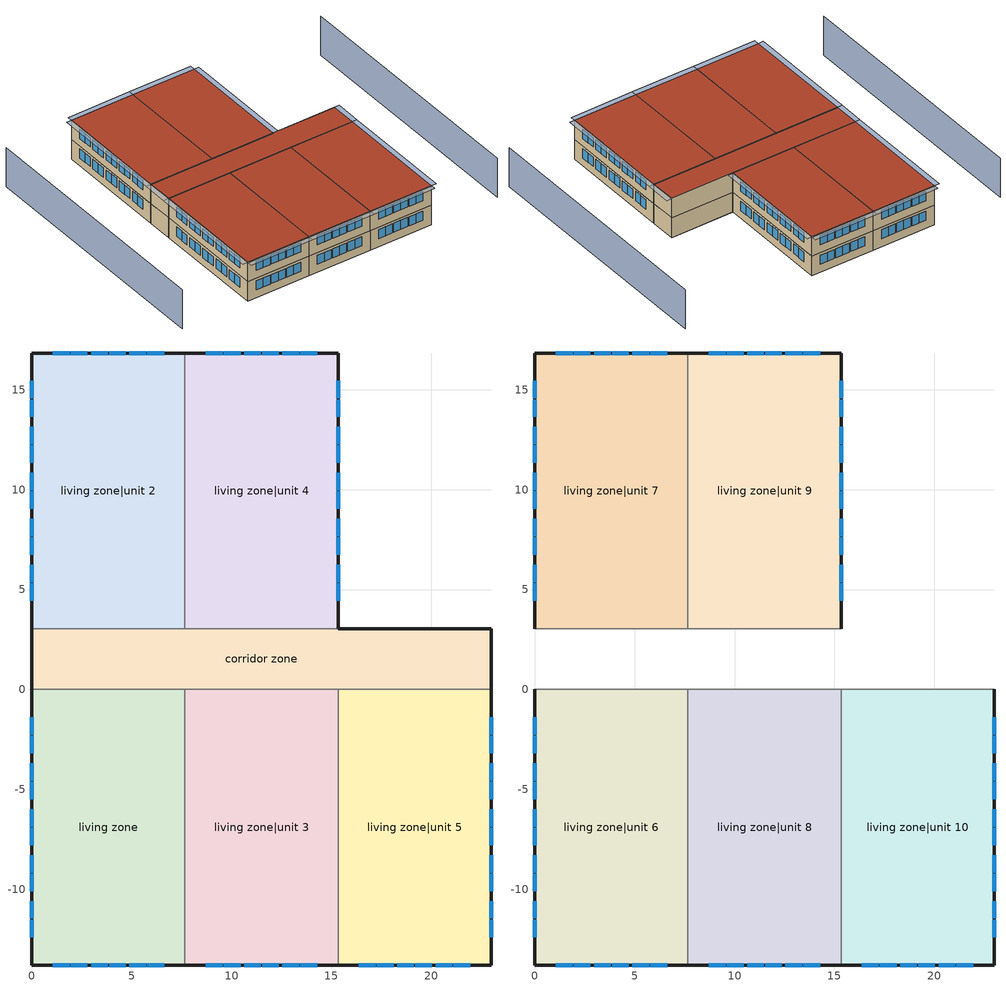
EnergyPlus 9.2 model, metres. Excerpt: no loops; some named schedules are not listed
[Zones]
corridor zone
 floor foundation (FloorFndGrndUnfinSlab): 0,0 0,3.05 22.99,3.05 22.99,0 z0
 floor adiabatic (FloorUnfinUninsUnfin): 0,0 0,3.05 22.99,3.05 22.99,0 z2.44
 wall outside (WallExtUninsUnfin): 0,3.05 0,0 / 22.99,0 22.99,3.05 15.33,3.05 z0:2.44; 0,3.05 0,0 / 22.99,0 22.99,3.05 15.33,3.05 z2.44:4.88
 wall adiabatic (WallIntUnfinUninsUnfin): 0,0 7.66,0 15.33,0 22.99,0 / 15.33,3.05 7.66,3.05 0,3.05 z0:2.44; 0,0 7.66,0 15.33,0 22.99,0 / 15.33,3.05 7.66,3.05 0,3.05 z2.44:4.88
 ceiling adiabatic (RoofUnfinUninsExt): 22.99,0 22.99,3.05 0,3.05 0,0 z2.44
 roof outside (RoofUnfinUninsExt): 22.99,0 22.99,3.05 0,3.05 0,0 z4.88
living zone
 floor foundation (FloorFndGrndFinSlab 2): 0,-13.8 0,0 7.66,0 7.66,-13.8 z0
 wall outside (WallExtInsFin): 0,0 0,-13.8 7.66,-13.8 z0:2.44
 wall adiabatic (WallIntFinUninsFin): 7.66,0 0,0 z0:2.44
 wall to living zone|unit 3 (WallIntFinUninsFin): 7.66,-13.8 7.66,0 z0:2.44
 window (WindowConstruction): 0,-1.4 0,-2.27 / 0,-11.53 0,-12.4 / 0,-2.33 0,-3.2 / 0,-3.7 0,-4.57 / 0,-4.63 0,-5.5 / 0,-6 0,-6.87 / 0,-6.93 0,-7.8 / 0,-8.3 0,-9.17 / 0,-9.23 0,-10.1 / 0,-10.6 0,-11.47 z0.97:2.13; 1.05,-13.8 1.89,-13.8 / 1.95,-13.8 2.78,-13.8 / 2.96,-13.8 3.8,-13.8 / 3.86,-13.8 4.7,-13.8 / 4.88,-13.8 5.72,-13.8 / 5.78,-13.8 6.62,-13.8 z1.02:2.13
living zone|unit 2
 floor foundation (FloorFndGrndFinSlab 4): 0,3.05 0,16.84 7.66,16.84 7.66,3.05 z0
 wall outside (WallExtInsFin): 7.66,16.84 0,16.84 0,3.05 z0:2.44
 wall to living zone|unit 4 (WallIntFinUninsFin): 7.66,3.05 7.66,16.84 z0:2.44
 wall adiabatic (WallIntFinUninsFin): 0,3.05 7.66,3.05 z0:2.44
 window (WindowConstruction): 0,15.44 0,14.57 / 0,5.32 0,4.45 / 0,14.51 0,13.64 / 0,13.15 0,12.28 / 0,12.21 0,11.34 / 0,10.85 0,9.98 / 0,9.92 0,9.04 / 0,8.55 0,7.68 / 0,7.62 0,6.75 / 0,6.25 0,5.38 z0.97:2.13; 6.62,16.84 5.78,16.84 / 5.72,16.84 4.88,16.84 / 4.7,16.84 3.86,16.84 / 3.8,16.84 2.96,16.84 / 2.78,16.84 1.95,16.84 / 1.89,16.84 1.05,16.84 z1.02:2.13
living zone|unit 3
 floor foundation (FloorFndGrndFinSlab 1): 7.66,-13.8 7.66,0 15.33,0 15.33,-13.8 z0
 wall outside (WallExtInsFin): 7.66,-13.8 15.33,-13.8 z0:2.44
 wall adiabatic (WallIntFinUninsFin): 15.33,0 7.66,0 z0:2.44
 wall to living zone|unit 5 (WallIntFinUninsFin Reversed): 15.33,-13.8 15.33,0 z0:2.44
 window (WindowConstruction): 8.71,-13.8 9.55,-13.8 / 9.61,-13.8 10.45,-13.8 / 10.63,-13.8 11.47,-13.8 / 11.53,-13.8 12.36,-13.8 / 12.54,-13.8 13.38,-13.8 / 13.44,-13.8 14.28,-13.8 z1.02:2.13
living zone|unit 4
 floor foundation (FloorFndGrndFinSlab): 7.66,3.05 7.66,16.84 15.33,16.84 15.33,3.05 z0
 wall outside (WallExtInsFin): 15.33,3.05 15.33,16.84 7.66,16.84 z0:2.44
 wall adiabatic (WallIntFinUninsFin): 7.66,3.05 15.33,3.05 z0:2.44
 window (WindowConstruction): 14.28,16.84 13.44,16.84 / 13.38,16.84 12.54,16.84 / 12.36,16.84 11.53,16.84 / 11.47,16.84 10.63,16.84 / 10.45,16.84 9.61,16.84 / 9.55,16.84 8.71,16.84 z1.02:2.13; 15.33,4.45 15.33,5.32 / 15.33,14.57 15.33,15.44 / 15.33,5.38 15.33,6.25 / 15.33,6.75 15.33,7.62 / 15.33,7.68 15.33,8.55 / 15.33,9.04 15.33,9.92 / 15.33,9.98 15.33,10.85 / 15.33,11.34 15.33,12.21 / 15.33,12.28 15.33,13.15 / 15.33,13.64 15.33,14.51 z0.97:2.13
living zone|unit 5
 floor foundation (FloorFndGrndFinSlab 3): 15.33,-13.8 15.33,0 22.99,0 22.99,-13.8 z0
 wall outside (WallExtInsFin): 15.33,-13.8 22.99,-13.8 22.99,0 z0:2.44
 wall adiabatic (WallIntFinUninsFin): 22.99,0 15.33,0 z0:2.44
 window (WindowConstruction): 22.99,-12.4 22.99,-11.53 / 22.99,-2.27 22.99,-1.4 / 22.99,-11.47 22.99,-10.6 / 22.99,-10.1 22.99,-9.23 / 22.99,-9.17 22.99,-8.3 / 22.99,-7.8 22.99,-6.93 / 22.99,-6.87 22.99,-6 / 22.99,-5.5 22.99,-4.63 / 22.99,-4.57 22.99,-3.7 / 22.99,-3.2 22.99,-2.33 z0.97:2.13; 16.38,-13.8 17.21,-13.8 / 17.27,-13.8 18.11,-13.8 / 18.29,-13.8 19.13,-13.8 / 19.19,-13.8 20.03,-13.8 / 20.21,-13.8 21.05,-13.8 / 21.11,-13.8 21.94,-13.8 z1.02:2.13
living zone|unit 10
 floor to living zone|unit 5 (FloorFinUninsFin): 15.33,-13.8 15.33,0 22.99,0 22.99,-13.8 z2.44
 wall outside (WallExtInsFin): 15.33,-13.8 22.99,-13.8 22.99,0 z2.44:4.88
 wall adiabatic (WallIntFinUninsFin): 22.99,0 15.33,0 z2.44:4.88
 wall to living zone|unit 8 (WallIntFinUninsFin): 15.33,0 15.33,-13.8 z2.44:4.88
 window (WindowConstruction): 22.99,-12.4 22.99,-11.53 / 22.99,-2.27 22.99,-1.4 / 22.99,-11.47 22.99,-10.6 / 22.99,-10.1 22.99,-9.23 / 22.99,-9.17 22.99,-8.3 / 22.99,-7.8 22.99,-6.93 / 22.99,-6.87 22.99,-6 / 22.99,-5.5 22.99,-4.63 / 22.99,-4.57 22.99,-3.7 / 22.99,-3.2 22.99,-2.33 z3.41:4.57; 16.38,-13.8 17.21,-13.8 / 17.27,-13.8 18.11,-13.8 / 18.29,-13.8 19.13,-13.8 / 19.19,-13.8 20.03,-13.8 / 20.21,-13.8 21.05,-13.8 / 21.11,-13.8 21.94,-13.8 z3.46:4.57
 roof outside (RoofFinInsExt): 22.99,-13.8 22.99,0 15.33,0 15.33,-13.8 z4.88
living zone|unit 6
 floor to living zone (FloorFinUninsFin): 0,-13.8 0,0 7.66,0 7.66,-13.8 z2.44
 wall outside (WallExtInsFin): 0,0 0,-13.8 7.66,-13.8 z2.44:4.88
 wall adiabatic (WallIntFinUninsFin): 7.66,0 0,0 z2.44:4.88
 wall to living zone|unit 8 (WallIntFinUninsFin Reversed): 7.66,-13.8 7.66,0 z2.44:4.88
 window (WindowConstruction): 1.05,-13.8 1.89,-13.8 / 1.95,-13.8 2.78,-13.8 / 2.96,-13.8 3.8,-13.8 / 3.86,-13.8 4.7,-13.8 / 4.88,-13.8 5.72,-13.8 / 5.78,-13.8 6.62,-13.8 z3.46:4.57; 0,-1.4 0,-2.27 / 0,-11.53 0,-12.4 / 0,-2.33 0,-3.2 / 0,-3.7 0,-4.57 / 0,-4.63 0,-5.5 / 0,-6 0,-6.87 / 0,-6.93 0,-7.8 / 0,-8.3 0,-9.17 / 0,-9.23 0,-10.1 / 0,-10.6 0,-11.47 z3.41:4.57
 roof outside (RoofFinInsExt): 7.66,-13.8 7.66,0 0,0 0,-13.8 z4.88
living zone|unit 7
 floor to living zone|unit 2 (FloorFinUninsFin): 0,3.05 0,16.84 7.66,16.84 7.66,3.05 z2.44
 wall outside (WallExtInsFin): 7.66,16.84 0,16.84 0,3.05 z2.44:4.88
 wall to living zone|unit 9 (WallIntFinUninsFin Reversed): 7.66,3.05 7.66,16.84 z2.44:4.88
 wall adiabatic (WallIntFinUninsFin): 0,3.05 7.66,3.05 z2.44:4.88
 window (WindowConstruction): 0,15.44 0,14.57 / 0,5.32 0,4.45 / 0,14.51 0,13.64 / 0,13.15 0,12.28 / 0,12.21 0,11.34 / 0,10.85 0,9.98 / 0,9.92 0,9.04 / 0,8.55 0,7.68 / 0,7.62 0,6.75 / 0,6.25 0,5.38 z3.41:4.57; 6.62,16.84 5.78,16.84 / 5.72,16.84 4.88,16.84 / 4.7,16.84 3.86,16.84 / 3.8,16.84 2.96,16.84 / 2.78,16.84 1.95,16.84 / 1.89,16.84 1.05,16.84 z3.46:4.57
 roof outside (RoofFinInsExt): 7.66,3.05 7.66,16.84 0,16.84 0,3.05 z4.88
living zone|unit 8
 floor to living zone|unit 3 (FloorFinUninsFin): 7.66,-13.8 7.66,0 15.33,0 15.33,-13.8 z2.44
 wall outside (WallExtInsFin): 7.66,-13.8 15.33,-13.8 z2.44:4.88
 wall adiabatic (WallIntFinUninsFin): 15.33,0 7.66,0 z2.44:4.88
 window (WindowConstruction): 8.71,-13.8 9.55,-13.8 / 9.61,-13.8 10.45,-13.8 / 10.63,-13.8 11.47,-13.8 / 11.53,-13.8 12.36,-13.8 / 12.54,-13.8 13.38,-13.8 / 13.44,-13.8 14.28,-13.8 z3.46:4.57
 roof outside (RoofFinInsExt): 15.33,-13.8 15.33,0 7.66,0 7.66,-13.8 z4.88
living zone|unit 9
 floor to living zone|unit 4 (FloorFinUninsFin): 7.66,3.05 7.66,16.84 15.33,16.84 15.33,3.05 z2.44
 wall outside (WallExtInsFin): 15.33,3.05 15.33,16.84 7.66,16.84 z2.44:4.88
 wall adiabatic (WallIntFinUninsFin): 7.66,3.05 15.33,3.05 z2.44:4.88
 window (WindowConstruction): 14.28,16.84 13.44,16.84 / 13.38,16.84 12.54,16.84 / 12.36,16.84 11.53,16.84 / 11.47,16.84 10.63,16.84 / 10.45,16.84 9.61,16.84 / 9.55,16.84 8.71,16.84 z3.46:4.57; 15.33,4.45 15.33,5.32 / 15.33,14.57 15.33,15.44 / 15.33,5.38 15.33,6.25 / 15.33,6.75 15.33,7.62 / 15.33,7.68 15.33,8.55 / 15.33,9.04 15.33,9.92 / 15.33,9.98 15.33,10.85 / 15.33,11.34 15.33,12.21 / 15.33,12.28 15.33,13.15 / 15.33,13.64 15.33,14.51 z3.41:4.57
 roof outside (RoofFinInsExt): 15.33,3.05 15.33,16.84 7.66,16.84 7.66,3.05 z4.88
shading: -8.23,16.84 -8.23,-13.8 / 31.22,-13.8 31.22,16.84 z0:4.88; 0,-14.4 7.66,-14.4 7.66,-13.8 0,-13.8 z4.88; -0.61,0 -0.61,-13.8 0,-13.8 0,0 z4.88; 7.66,17.45 0,17.45 0,16.84 7.66,16.84 z4.88; -0.61,16.84 -0.61,3.05 0,3.05 0,16.84 z4.88; 7.66,-14.4 15.33,-14.4 15.33,-13.8 7.66,-13.8 z4.88; 15.94,3.05 15.94,16.84 15.33,16.84 15.33,3.05 z4.88; 15.33,17.45 7.66,17.45 7.66,16.84 15.33,16.84 z4.88; 15.33,-14.4 22.99,-14.4 22.99,-13.8 15.33,-13.8 z4.88; 23.6,-13.8 23.6,0 22.99,0 22.99,-13.8 z4.88; 23.6,0 23.6,3.05 22.99,3.05 22.99,0 z4.88; -0.61,3.05 -0.61,0 0,0 0,3.05 z4.88
[Building]
Building 1: North Axis {deg}=180; Terrain=Suburbs
[Site:Location]
Dallas Fort Worth Intl Ap_TX_USA: Latitude {deg}=32.9; Longitude {deg}=-97.02; Time Zone {hr}=-6; Elevation {m}=171
[Site:GroundTemperature:Deep]
18.734, 18.734, 18.734, 18.734, 18.734, 18.734, 18.734, 18.734, 18.734, 18.734, 18.734, 18.734
[Site:WaterMainsTemperature]
Calculation Method=Correlation; Annual Average Outdoor Air Temperature {C}=18.734; Maximum Difference In Monthly Average Outdoor Air Temperatures {deltaC}=22.9254
[Material] Roughness=Rough
Name | Thickness {m} | Conductivity {W/m-K} | Density {kg/m3} | Specific Heat {J/kg-K} | Thermal Absorptance | Solar Absorptance | Visible Absorptance
Asphalt Shingles&#44 Medium | 0.009525 | 0.162714 | 1121.4 | 1465.45 | 0.91 | 0.85 | 0.85
Concrete 4.0 in. | 0.1016 | 1.803125 | 2242.8 | 837.4 | 0.9 | 0.7 | 0.7
Drywall 0.5 in. | 0.0127 | 0.160291 | 801 | 837.4 | 0.9 | 0.5 | 0.1
Floor Covering | 0.0127 | 0.0433444 | 54.468 | 1339.84 | 0.9 | 0.9 | 0.7
FloorFinStudAndAirFloor | 0.1397 | 0.557395 | 67.691 | 1210.98 | 0.9 | 0.7 | 0.7
FloorFinStudAndAirFloor 1 | 0.1397 | 0.606274 | 67.691 | 1210.98 | 0.9 | 0.7 | 0.7
FootingMaterial; FootingMaterial 1; FootingMaterial 2; FootingMaterial 3; FootingMaterial 4; FootingMaterial 5 | 0.2032 | 1.803125 | 2242.8 | 837.4 | 0.9 | 0.7 | 0.7
res furniture material living space|unit 4|story 1 | 0.1524 | 0.115458 | 640.8 | 1214.23 | 0.9 | 0.6 | 0.1
RoofIns | 0.28575 | 0.0473167 | 78.34581 | 1123.46 | 0.9 | 0.7 | 0.7
RoofSheathing | 0.01905 | 0.115458 | 512.64 | 1214.23 | 0.9 | 0.7 | 0.7
RoofStudAndAirRoof | 0.28575 | 11.3112 | 37.0049 | 1207.88 | 0.9 | 0.7 | 0.7
Vinyl&#44 Light | 0.009525 | 0.089435 | 177.822 | 1046.75 | 0.9 | 0.3 | 0.3
WallCMU | 0.1524 | 0.469988 | 1001.12 | 852.065 | 0.9 | 0.7 | 0.7
WallFurring | 0.0508 | 0.0312359 | 110.334 | 1154.52 | 0.9 | 0.7 | 0.7
WallSheathing | 0.0127 | 0.115458 | 512.64 | 1214.23 | 0.9 | 0.7 | 0.7
WallStudAndCavity | 0.0889 | 0.393744 | 83.0341 | 1211.67 | 0.9 | 0.7 | 0.7
WallStudAndCavity 1 | 0.0889 | 0.396154 | 83.0341 | 1211.67 | 0.9 | 0.7 | 0.7
WallStudAndCavity 2 | 0.0889 | 0.403258 | 83.0341 | 1211.67 | 0.9 | 0.7 | 0.7
Wood Floor | 0.015875 | 0.115458 | 544.68 | 1214.23 | 0.9 | 0.7 | 0.7
[WindowMaterial:Shade]
CoolingShade: Solar Transmittance=0.999; Solar Reflectance=0.00099; Visible Transmittance=0.999; Visible Reflectance=0.00099; Infrared Hemispherical Emissivity=1e-05; Infrared Transmittance=0.999; Thickness {m}=0.0001; Conductivity {W/m-K}=10000; Shade to Glass Distance {m}=0.001; Top Opening Multiplier=0; Bottom Opening Multiplier=0; Left-Side Opening Multiplier=0; Right-Side Opening Multiplier=0; Airflow Permeability=0
[WindowMaterial:SimpleGlazingSystem]
WindowMaterial: U-Factor {W/m2-K}=2.78222; Solar Heat Gain Coefficient=0.392
[Construction]
FloorFinUninsFin: Drywall 0.5 in., FloorFinStudAndAirFloor, RoofSheathing, Wood Floor, Floor Covering
FloorFndGrndFinSlab; FloorFndGrndFinSlab 1; FloorFndGrndFinSlab 2; FloorFndGrndFinSlab 3; FloorFndGrndFinSlab 4: Concrete 4.0 in., Floor Covering
FloorFndGrndUnfinSlab: Concrete 4.0 in.
FloorUnfinUninsUnfin: FloorFinStudAndAirFloor 1, RoofSheathing
FootingConstruction: FootingMaterial
FootingConstruction 1: FootingMaterial 1
FootingConstruction 2: FootingMaterial 2
FootingConstruction 3: FootingMaterial 3
FootingConstruction 4: FootingMaterial 4
FootingConstruction 5: FootingMaterial 5
res furniture construction living space; res furniture construction living space|unit 10|story 1; res furniture construction living space|unit 2; res furniture construction living space|unit 3|story 1; res furniture construction living space|unit 4|story 1; res furniture construction living space|unit 5|story 1; res furniture construction living space|unit 6|story 1; res furniture construction living space|unit 7|story 1; res furniture construction living space|unit 8|story 1; res furniture construction living space|unit 9|story 1: res furniture material living space|unit 4|story 1
RoofFinInsExt: Asphalt Shingles&#44 Medium, RoofSheathing, RoofIns, Drywall 0.5 in.
RoofUnfinUninsExt: Asphalt Shingles&#44 Medium, RoofSheathing, RoofStudAndAirRoof
WallExtInsFin: Vinyl&#44 Light, WallSheathing, WallCMU, WallFurring, Drywall 0.5 in.
WallExtUninsUnfin: Vinyl&#44 Light, WallSheathing, WallStudAndCavity
WallIntFinUninsFin: Vinyl&#44 Light, WallStudAndCavity 1, Drywall 0.5 in.
WallIntFinUninsFin Reversed: Drywall 0.5 in., WallStudAndCavity 1, Vinyl&#44 Light
WallIntUnfinUninsUnfin: Vinyl&#44 Light, WallStudAndCavity 2
WindowConstruction: WindowMaterial
[Zone]
Name | Part of Total Floor Area
corridor zone | Yes
living zone; living zone|unit 10; living zone|unit 2; living zone|unit 3; living zone|unit 4; living zone|unit 5; living zone|unit 6; living zone|unit 7; living zone|unit 8; living zone|unit 9
[SurfaceProperty:ExposedFoundationPerimeter] Exposed Perimeter Calculation Method=TotalExposedPerimeter
Name | Total Exposed Perimeter {m}
Surface 61 | 13.7599
Surface 1; Surface 7; Surface 19; Surface 29 | 21.4589
Surface 17 | 7.6639
[InternalMass] Surface Area {m2}=42.2895
Name | Construction | Zone or ZoneList
res furniture mass living space | res furniture construction living space | living zone
res furniture mass living space|unit 10|story 1 | res furniture construction living space|unit 10|story 1 | living zone|unit 10
res furniture mass living space|unit 2 | res furniture construction living space|unit 2 | living zone|unit 2
res furniture mass living space|unit 3|story 1 | res furniture construction living space|unit 3|story 1 | living zone|unit 3
res furniture mass living space|unit 4|story 1 | res furniture construction living space|unit 4|story 1 | living zone|unit 4
res furniture mass living space|unit 5|story 1 | res furniture construction living space|unit 5|story 1 | living zone|unit 5
res furniture mass living space|unit 6|story 1 | res furniture construction living space|unit 6|story 1 | living zone|unit 6
res furniture mass living space|unit 7|story 1 | res furniture construction living space|unit 7|story 1 | living zone|unit 7
res furniture mass living space|unit 8|story 1 | res furniture construction living space|unit 8|story 1 | living zone|unit 8
res furniture mass living space|unit 9|story 1 | res furniture construction living space|unit 9|story 1 | living zone|unit 9
[People] Number of People Schedule=occupants; Number of People Calculation Method=People; Number of People=1; Fraction Radiant=0.319734; Sensible Heat Fraction=0.573; Activity Level Schedule=Schedule Ruleset 1; Carbon Dioxide Generation Rate {m3/s-W}=0; Enable ASHRAE 55 Comfort Warnings=No; Mean Radiant Temperature Calculation Type=ZoneAveraged
Name | Zone or ZoneList
res occupants|living space | living zone
res occupants|unit 10|living space|unit 10|story 1 | living zone|unit 10
res occupants|unit 2|living space|unit 2 | living zone|unit 2
res occupants|unit 3|living space|unit 3|story 1 | living zone|unit 3
res occupants|unit 4|living space|unit 4|story 1 | living zone|unit 4
res occupants|unit 5|living space|unit 5|story 1 | living zone|unit 5
res occupants|unit 6|living space|unit 6|story 1 | living zone|unit 6
res occupants|unit 7|living space|unit 7|story 1 | living zone|unit 7
res occupants|unit 8|living space|unit 8|story 1 | living zone|unit 8
res occupants|unit 9|living space|unit 9|story 1 | living zone|unit 9
[Lights] Schedule=lighting_interior; Design Level Calculation Method=LightingLevel; Lighting Level {W}=616.849; Return Air Fraction=0; Fraction Radiant=0.6; Fraction Visible=0.2; Fraction Replaceable=1
Name | Zone or ZoneList
res lighting interior living space | living zone
res lighting interior|unit 10 living space|unit 10|story 1 | living zone|unit 10
res lighting interior|unit 2 living space|unit 2 | living zone|unit 2
res lighting interior|unit 3 living space|unit 3|story 1 | living zone|unit 3
res lighting interior|unit 4 living space|unit 4|story 1 | living zone|unit 4
res lighting interior|unit 5 living space|unit 5|story 1 | living zone|unit 5
res lighting interior|unit 6 living space|unit 6|story 1 | living zone|unit 6
res lighting interior|unit 7 living space|unit 7|story 1 | living zone|unit 7
res lighting interior|unit 8 living space|unit 8|story 1 | living zone|unit 8
res lighting interior|unit 9 living space|unit 9|story 1 | living zone|unit 9
[ElectricEquipment] Design Level Calculation Method=EquipmentLevel
Name | Zone or ZoneList | Schedule | Design Level {W} | Fraction Latent | Fraction Radiant | Fraction Lost
res cd electric | living zone | clothes_dryer | 50451.2 | 0.05 | 0.09 | 0.8
res ceil fan benchmark|living space | living zone | ceiling_fan | 38.6506 | 0 | 0.558 | 0.07
res ceil fan non benchmark equip | living zone | res ceil fan master | 0 | 0 | 0.558 | 0.07
res cw | living zone | clothes_washer_power | 20989.6 | 0 | 0.48 | 0.2
res infil_1 bath fan; res infil_1 house fan; res infil_1 range fan | living zone | Always On Discrete | 0 | 0 | 0 | 1
res misc plug loads|living space | living zone | plug_loads | 157.258 | 0.021 | 0.558 | 0.049
res range electric | living zone | cooking_range | 50194.1 | 0.3 | 0.24 | 0.3
res refrig | living zone | res refrig schedule | 65.0889 | 0 | 0 | 0
res cd electric|unit 10 | living zone|unit 10 | clothes_dryer | 50451.2 | 0.05 | 0.09 | 0.8
res ceil fan|unit 10 benchmark|living space|unit 10|story 1 | living zone|unit 10 | ceiling_fan | 38.6506 | 0 | 0.558 | 0.07
res ceil fan|unit 10 non benchmark equip | living zone|unit 10 | res ceil fan|unit 10 master | 0 | 0 | 0.558 | 0.07
res cw|unit 10 | living zone|unit 10 | clothes_washer_power | 20989.6 | 0 | 0.48 | 0.2
res infil_10 bath fan; res infil_10 house fan; res infil_10 range fan | living zone|unit 10 | Always On Discrete | 0 | 0 | 0 | 1
res misc plug loads|unit 10|living space|unit 10|story 1 | living zone|unit 10 | plug_loads | 157.258 | 0.021 | 0.558 | 0.049
res range electric|unit 10 | living zone|unit 10 | cooking_range | 50194.1 | 0.3 | 0.24 | 0.3
res refrig|unit 10 | living zone|unit 10 | res refrig schedule | 65.0889 | 0 | 0 | 0
res cd electric|unit 2 | living zone|unit 2 | clothes_dryer | 50451.2 | 0.05 | 0.09 | 0.8
res ceil fan|unit 2 benchmark|living space|unit 2 | living zone|unit 2 | ceiling_fan | 38.6506 | 0 | 0.558 | 0.07
res ceil fan|unit 2 non benchmark equip | living zone|unit 2 | res ceil fan|unit 2 master | 0 | 0 | 0.558 | 0.07
res cw|unit 2 | living zone|unit 2 | clothes_washer_power | 20989.6 | 0 | 0.48 | 0.2
res infil_2 bath fan; res infil_2 house fan; res infil_2 range fan | living zone|unit 2 | Always On Discrete | 0 | 0 | 0 | 1
res misc plug loads|unit 2|living space|unit 2 | living zone|unit 2 | plug_loads | 157.258 | 0.021 | 0.558 | 0.049
res range electric|unit 2 | living zone|unit 2 | cooking_range | 50194.1 | 0.3 | 0.24 | 0.3
res refrig|unit 2 | living zone|unit 2 | res refrig schedule | 65.0889 | 0 | 0 | 0
res cd electric|unit 3 | living zone|unit 3 | clothes_dryer | 50451.2 | 0.05 | 0.09 | 0.8
res ceil fan|unit 3 benchmark|living space|unit 3|story 1 | living zone|unit 3 | ceiling_fan | 38.6506 | 0 | 0.558 | 0.07
res ceil fan|unit 3 non benchmark equip | living zone|unit 3 | res ceil fan|unit 3 master | 0 | 0 | 0.558 | 0.07
res cw|unit 3 | living zone|unit 3 | clothes_washer_power | 20989.6 | 0 | 0.48 | 0.2
res infil_3 bath fan; res infil_3 house fan; res infil_3 range fan | living zone|unit 3 | Always On Discrete | 0 | 0 | 0 | 1
res misc plug loads|unit 3|living space|unit 3|story 1 | living zone|unit 3 | plug_loads | 157.258 | 0.021 | 0.558 | 0.049
res range electric|unit 3 | living zone|unit 3 | cooking_range | 50194.1 | 0.3 | 0.24 | 0.3
res refrig|unit 3 | living zone|unit 3 | res refrig schedule | 65.0889 | 0 | 0 | 0
res cd electric|unit 4 | living zone|unit 4 | clothes_dryer | 50451.2 | 0.05 | 0.09 | 0.8
res ceil fan|unit 4 benchmark|living space|unit 4|story 1 | living zone|unit 4 | ceiling_fan | 38.6506 | 0 | 0.558 | 0.07
res ceil fan|unit 4 non benchmark equip | living zone|unit 4 | res ceil fan|unit 4 master | 0 | 0 | 0.558 | 0.07
res cw|unit 4 | living zone|unit 4 | clothes_washer_power | 20989.6 | 0 | 0.48 | 0.2
res infil_4 bath fan; res infil_4 house fan; res infil_4 range fan | living zone|unit 4 | Always On Discrete | 0 | 0 | 0 | 1
res misc plug loads|unit 4|living space|unit 4|story 1 | living zone|unit 4 | plug_loads | 157.258 | 0.021 | 0.558 | 0.049
res range electric|unit 4 | living zone|unit 4 | cooking_range | 50194.1 | 0.3 | 0.24 | 0.3
res refrig|unit 4 | living zone|unit 4 | res refrig schedule | 65.0889 | 0 | 0 | 0
res cd electric|unit 5 | living zone|unit 5 | clothes_dryer | 50451.2 | 0.05 | 0.09 | 0.8
res ceil fan|unit 5 benchmark|living space|unit 5|story 1 | living zone|unit 5 | ceiling_fan | 38.6506 | 0 | 0.558 | 0.07
res ceil fan|unit 5 non benchmark equip | living zone|unit 5 | res ceil fan|unit 5 master | 0 | 0 | 0.558 | 0.07
res cw|unit 5 | living zone|unit 5 | clothes_washer_power | 20989.6 | 0 | 0.48 | 0.2
res infil_5 bath fan; res infil_5 house fan; res infil_5 range fan | living zone|unit 5 | Always On Discrete | 0 | 0 | 0 | 1
res misc plug loads|unit 5|living space|unit 5|story 1 | living zone|unit 5 | plug_loads | 157.258 | 0.021 | 0.558 | 0.049
res range electric|unit 5 | living zone|unit 5 | cooking_range | 50194.1 | 0.3 | 0.24 | 0.3
res refrig|unit 5 | living zone|unit 5 | res refrig schedule | 65.0889 | 0 | 0 | 0
res cd electric|unit 6 | living zone|unit 6 | clothes_dryer | 50451.2 | 0.05 | 0.09 | 0.8
res ceil fan|unit 6 benchmark|living space|unit 6|story 1 | living zone|unit 6 | ceiling_fan | 38.6506 | 0 | 0.558 | 0.07
res ceil fan|unit 6 non benchmark equip | living zone|unit 6 | res ceil fan|unit 6 master | 0 | 0 | 0.558 | 0.07
res cw|unit 6 | living zone|unit 6 | clothes_washer_power | 20989.6 | 0 | 0.48 | 0.2
res infil_6 bath fan; res infil_6 house fan; res infil_6 range fan | living zone|unit 6 | Always On Discrete | 0 | 0 | 0 | 1
res misc plug loads|unit 6|living space|unit 6|story 1 | living zone|unit 6 | plug_loads | 157.258 | 0.021 | 0.558 | 0.049
res range electric|unit 6 | living zone|unit 6 | cooking_range | 50194.1 | 0.3 | 0.24 | 0.3
res refrig|unit 6 | living zone|unit 6 | res refrig schedule | 65.0889 | 0 | 0 | 0
res cd electric|unit 7 | living zone|unit 7 | clothes_dryer | 50451.2 | 0.05 | 0.09 | 0.8
res ceil fan|unit 7 benchmark|living space|unit 7|story 1 | living zone|unit 7 | ceiling_fan | 38.6506 | 0 | 0.558 | 0.07
res ceil fan|unit 7 non benchmark equip | living zone|unit 7 | res ceil fan|unit 7 master | 0 | 0 | 0.558 | 0.07
res cw|unit 7 | living zone|unit 7 | clothes_washer_power | 20989.6 | 0 | 0.48 | 0.2
res infil_7 bath fan; res infil_7 house fan; res infil_7 range fan | living zone|unit 7 | Always On Discrete | 0 | 0 | 0 | 1
res misc plug loads|unit 7|living space|unit 7|story 1 | living zone|unit 7 | plug_loads | 157.258 | 0.021 | 0.558 | 0.049
res range electric|unit 7 | living zone|unit 7 | cooking_range | 50194.1 | 0.3 | 0.24 | 0.3
res refrig|unit 7 | living zone|unit 7 | res refrig schedule | 65.0889 | 0 | 0 | 0
res cd electric|unit 8 | living zone|unit 8 | clothes_dryer | 50451.2 | 0.05 | 0.09 | 0.8
res ceil fan|unit 8 benchmark|living space|unit 8|story 1 | living zone|unit 8 | ceiling_fan | 38.6506 | 0 | 0.558 | 0.07
res ceil fan|unit 8 non benchmark equip | living zone|unit 8 | res ceil fan|unit 8 master | 0 | 0 | 0.558 | 0.07
res cw|unit 8 | living zone|unit 8 | clothes_washer_power | 20989.6 | 0 | 0.48 | 0.2
res infil_8 bath fan; res infil_8 house fan; res infil_8 range fan | living zone|unit 8 | Always On Discrete | 0 | 0 | 0 | 1
res misc plug loads|unit 8|living space|unit 8|story 1 | living zone|unit 8 | plug_loads | 157.258 | 0.021 | 0.558 | 0.049
res range electric|unit 8 | living zone|unit 8 | cooking_range | 50194.1 | 0.3 | 0.24 | 0.3
res refrig|unit 8 | living zone|unit 8 | res refrig schedule | 65.0889 | 0 | 0 | 0
res cd electric|unit 9 | living zone|unit 9 | clothes_dryer | 50451.2 | 0.05 | 0.09 | 0.8
res ceil fan|unit 9 benchmark|living space|unit 9|story 1 | living zone|unit 9 | ceiling_fan | 38.6506 | 0 | 0.558 | 0.07
res ceil fan|unit 9 non benchmark equip | living zone|unit 9 | res ceil fan|unit 9 master | 0 | 0 | 0.558 | 0.07
res cw|unit 9 | living zone|unit 9 | clothes_washer_power | 20989.6 | 0 | 0.48 | 0.2
res infil_9 bath fan; res infil_9 house fan; res infil_9 range fan | living zone|unit 9 | Always On Discrete | 0 | 0 | 0 | 1
res misc plug loads|unit 9|living space|unit 9|story 1 | living zone|unit 9 | plug_loads | 157.258 | 0.021 | 0.558 | 0.049
res range electric|unit 9 | living zone|unit 9 | cooking_range | 50194.1 | 0.3 | 0.24 | 0.3
res refrig|unit 9 | living zone|unit 9 | res refrig schedule | 65.0889 | 0 | 0 | 0
[OtherEquipment] Fuel Type=None; Design Level Calculation Method=EquipmentLevel; Fraction Radiant=0; Fraction Lost=0
Name | Zone or ZoneList | Schedule | Design Level {W} | Fraction Latent
res bath | living zone | baths | 10643.6 | 0
res hot water distribution | living zone | res hot water distribution schedule | 64.1829 | 0
res shower | living zone | showers | 8190.33 | 0.486928
res sink | living zone | sinks | 6784.05 | 0.311378
res bath|unit 10 | living zone|unit 10 | baths | 10643.6 | 0
res hot water distribution|unit 10 | living zone|unit 10 | res hot water distribution|unit 10 schedule | 64.1829 | 0
res shower|unit 10 | living zone|unit 10 | showers | 8190.33 | 0.486928
res sink|unit 10 | living zone|unit 10 | sinks | 6784.05 | 0.311378
res bath|unit 2 | living zone|unit 2 | baths | 10643.6 | 0
res hot water distribution|unit 2 | living zone|unit 2 | res hot water distribution|unit 2 schedule | 64.1829 | 0
res shower|unit 2 | living zone|unit 2 | showers | 8190.33 | 0.486928
res sink|unit 2 | living zone|unit 2 | sinks | 6784.05 | 0.311378
res bath|unit 3 | living zone|unit 3 | baths | 10643.6 | 0
res hot water distribution|unit 3 | living zone|unit 3 | res hot water distribution|unit 3 schedule | 64.1829 | 0
res shower|unit 3 | living zone|unit 3 | showers | 8190.33 | 0.486928
res sink|unit 3 | living zone|unit 3 | sinks | 6784.05 | 0.311378
res bath|unit 4 | living zone|unit 4 | baths | 10643.6 | 0
res hot water distribution|unit 4 | living zone|unit 4 | res hot water distribution|unit 4 schedule | 64.1829 | 0
res shower|unit 4 | living zone|unit 4 | showers | 8190.33 | 0.486928
res sink|unit 4 | living zone|unit 4 | sinks | 6784.05 | 0.311378
res bath|unit 5 | living zone|unit 5 | baths | 10643.6 | 0
res hot water distribution|unit 5 | living zone|unit 5 | res hot water distribution|unit 5 schedule | 64.1829 | 0
res shower|unit 5 | living zone|unit 5 | showers | 8190.33 | 0.486928
res sink|unit 5 | living zone|unit 5 | sinks | 6784.05 | 0.311378
res bath|unit 6 | living zone|unit 6 | baths | 10643.6 | 0
res hot water distribution|unit 6 | living zone|unit 6 | res hot water distribution|unit 6 schedule | 64.1829 | 0
res shower|unit 6 | living zone|unit 6 | showers | 8190.33 | 0.486928
res sink|unit 6 | living zone|unit 6 | sinks | 6784.05 | 0.311378
res bath|unit 7 | living zone|unit 7 | baths | 10643.6 | 0
res hot water distribution|unit 7 | living zone|unit 7 | res hot water distribution|unit 7 schedule | 64.1829 | 0
res shower|unit 7 | living zone|unit 7 | showers | 8190.33 | 0.486928
res sink|unit 7 | living zone|unit 7 | sinks | 6784.05 | 0.311378
res bath|unit 8 | living zone|unit 8 | baths | 10643.6 | 0
res hot water distribution|unit 8 | living zone|unit 8 | res hot water distribution|unit 8 schedule | 64.1829 | 0
res shower|unit 8 | living zone|unit 8 | showers | 8190.33 | 0.486928
res sink|unit 8 | living zone|unit 8 | sinks | 6784.05 | 0.311378
res bath|unit 9 | living zone|unit 9 | baths | 10643.6 | 0
res hot water distribution|unit 9 | living zone|unit 9 | res hot water distribution|unit 9 schedule | 64.1829 | 0
res shower|unit 9 | living zone|unit 9 | showers | 8190.33 | 0.486928
res sink|unit 9 | living zone|unit 9 | sinks | 6784.05 | 0.311378
[ZoneInfiltration:DesignFlowRate] Schedule=Always On Discrete; Design Flow Rate Calculation Method=Flow/Zone; Design Flow Rate {m3/s}=0
Name | Zone or ZoneList
res infil_1 flow; res nv_1 flow | living zone
res infil_10 flow; res nv_10 flow | living zone|unit 10
res infil_2 flow; res nv_2 flow | living zone|unit 2
res infil_3 flow; res nv_3 flow | living zone|unit 3
res infil_4 flow; res nv_4 flow | living zone|unit 4
res infil_5 flow; res nv_5 flow | living zone|unit 5
res infil_6 flow; res nv_6 flow | living zone|unit 6
res infil_7 flow; res nv_7 flow | living zone|unit 7
res infil_8 flow; res nv_8 flow | living zone|unit 8
res infil_9 flow; res nv_9 flow | living zone|unit 9
[WindowShadingControl] Shading Type=InteriorShade; Shading Control Type=OnIfScheduleAllows; Schedule=Window shading schedule; Shading Control Is Scheduled=Yes; Glare Control Is Active=No; Shading Device Material=CoolingShade; Multiple Surface Control Type=Group
WindowShadingControl: Zone=living zone|unit 2; Fenestration Surface Name 1=Surface 8 - Window 8; Fenestration Surface Name 2=Surface 2 - Window 7; Fenestration Surface Name 3=Surface 16 - Window 3; Fenestration Surface Name 4=Surface 26 - Window 4; Fenestration Surface Name 5=Surface 36 - Window 7; Fenestration Surface Name 6=Surface 5 - Window 1; Fenestration Surface Name 7=Surface 36 - Window 2; Fenestration Surface Name 8=Surface 58 - Window 4; Fenestration Surface Name 9=Surface 34 - Window 1; Fenestration Surface Name 10=Surface 58 - Window 3; Fenestration Surface Name 11=Surface 22 - Window 4; Fenestration Surface Name 12=Surface 9 - Window 5; Fenestration Surface Name 13=Surface 21 - Window 6; Fenestration Surface Name 14=Surface 8 - Window 1; Fenestration Surface Name 15=Surface 52 - Window 1; Fenestration Surface Name 16=Surface 34 - Window 4; Fenestration Surface Name 17=Surface 21 - Window 3; Fenestration Surface Name 18=Surface 38 - Window 8; Fenestration Surface Name 19=Surface 5 - Window 2; Fenestration Surface Name 20=Surface 52 - Window 8; Fenestration Surface Name 21=Surface 56 - Window 7; Fenestration Surface Name 22=Surface 36 - Window 8; Fenestration Surface Name 23=Surface 39 - Window 2; Fenestration Surface Name 24=Surface 52 - Window 3; Fenestration Surface Name 25=Surface 39 - Window 4; Fenestration Surface Name 26=Surface 36 - Window 3; Fenestration Surface Name 27=Surface 22 - Window 2; Fenestration Surface Name 28=Surface 2 - Window 2; Fenestration Surface Name 29=Surface 39 - Window 5; Fenestration Surface Name 30=Surface 2 - Window 1; Fenestration Surface Name 31=Surface 26 - Window 2; Fenestration Surface Name 32=Surface 46 - Window 1; Fenestration Surface Name 33=Surface 26 - Window 5; Fenestration Surface Name 34=Surface 38 - Window 4; Fenestration Surface Name 35=Surface 2 - Window 8; Fenestration Surface Name 36=Surface 52 - Window 7; Fenestration Surface Name 37=Surface 22 - Window 7; Fenestration Surface Name 38=Surface 2 - Window 4; Fenestration Surface Name 39=Surface 22 - Window 6; Fenestration Surface Name 40=Surface 38 - Window 7; Fenestration Surface Name 41=Surface 2 - Window 5; Fenestration Surface Name 42=Surface 39 - Window 1; Fenestration Surface Name 43=Surface 16 - Window 1; Fenestration Surface Name 44=Surface 2 - Window 9; Fenestration Surface Name 45=Surface 51 - Window 5; Fenestration Surface Name 46=Surface 58 - Window 5; Fenestration Surface Name 47=Surface 16 - Window 4; Fenestration Surface Name 48=Surface 28 - Window 5; Fenestration Surface Name 49=Surface 52 - Window 6; Fenestration Surface Name 50=Surface 56 - Window 2; Fenestration Surface Name 51=Surface 56 - Window 8; Fenestration Surface Name 52=Surface 22 - Window 3; Fenestration Surface Name 53=Surface 36 - Window 9; Fenestration Surface Name 54=Surface 52 - Window 9; Fenestration Surface Name 55=Surface 5 - Window 6; Fenestration Surface Name 56=Surface 28 - Window 2; Fenestration Surface Name 57=Surface 36 - Window 10; Fenestration Surface Name 58=Surface 46 - Window 4; Fenestration Surface Name 59=Surface 52 - Window 4; Fenestration Surface Name 60=Surface 22 - Window 9; Fenestration Surface Name 61=Surface 36 - Window 6; Fenestration Surface Name 62=Surface 5 - Window 4; Fenestration Surface Name 63=Surface 9 - Window 4; Fenestration Surface Name 64=Surface 16 - Window 2; Fenestration Surface Name 65=Surface 51 - Window 4; Fenestration Surface Name 66=Surface 22 - Window 10; Fenestration Surface Name 67=Surface 38 - Window 9; Fenestration Surface Name 68=Surface 22 - Window 5; Fenestration Surface Name 69=Surface 8 - Window 3; Fenestration Surface Name 70=Surface 26 - Window 7; Fenestration Surface Name 71=Surface 22 - Window 8; Fenestration Surface Name 72=Surface 26 - Window 1; Fenestration Surface Name 73=Surface 28 - Window 4; Fenestration Surface Name 74=Surface 51 - Window 6; Fenestration Surface Name 75=Surface 46 - Window 5; Fenestration Surface Name 76=Surface 8 - Window 10; Fenestration Surface Name 77=Surface 56 - Window 6; Fenestration Surface Name 78=Surface 34 - Window 5; Fenestration Surface Name 79=Surface 28 - Window 1; Fenestration Surface Name 80=Surface 58 - Window 1; Fenestration Surface Name 81=Surface 38 - Window 10; Fenestration Surface Name 82=Surface 36 - Window 5; Fenestration Surface Name 83=Surface 21 - Window 1; Fenestration Surface Name 84=Surface 36 - Window 4; Fenestration Surface Name 85=Surface 52 - Window 10; Fenestration Surface Name 86=Surface 8 - Window 7; Fenestration Surface Name 87=Surface 56 - Window 10; Fenestration Surface Name 88=Surface 26 - Window 3; Fenestration Surface Name 89=Surface 34 - Window 6; Fenestration Surface Name 90=Surface 5 - Window 3; Fenestration Surface Name 91=Surface 22 - Window 1; Fenestration Surface Name 92=Surface 8 - Window 2; Fenestration Surface Name 93=Surface 56 - Window 9; Fenestration Surface Name 94=Surface 38 - Window 6; Fenestration Surface Name 95=Surface 9 - Window 1; Fenestration Surface Name 96=Surface 9 - Window 2; Fenestration Surface Name 97=Surface 8 - Window 5; Fenestration Surface Name 98=Surface 9 - Window 3; Fenestration Surface Name 99=Surface 5 - Window 5; Fenestration Surface Name 100=Surface 58 - Window 2; Fenestration Surface Name 101=Surface 38 - Window 1; Fenestration Surface Name 102=Surface 56 - Window 3; Fenestration Surface Name 103=Surface 26 - Window 8; Fenestration Surface Name 104=Surface 26 - Window 10; Fenestration Surface Name 105=Surface 39 - Window 6; Fenestration Surface Name 106=Surface 16 - Window 6; Fenestration Surface Name 107=Surface 38 - Window 3; Fenestration Surface Name 108=Surface 9 - Window 6; Fenestration Surface Name 109=Surface 52 - Window 2; Fenestration Surface Name 110=Surface 46 - Window 3; Fenestration Surface Name 111=Surface 52 - Window 5; Fenestration Surface Name 112=Surface 36 - Window 1; Fenestration Surface Name 113=Surface 38 - Window 5; Fenestration Surface Name 114=Surface 46 - Window 2; Fenestration Surface Name 115=Surface 2 - Window 3; Fenestration Surface Name 116=Surface 26 - Window 9; Fenestration Surface Name 117=Surface 39 - Window 3; Fenestration Surface Name 118=Surface 56 - Window 1; Fenestration Surface Name 119=Surface 58 - Window 6; Fenestration Surface Name 120=Surface 34 - Window 2; Fenestration Surface Name 121=Surface 51 - Window 1; Fenestration Surface Name 122=Surface 8 - Window 9; Fenestration Surface Name 123=Surface 21 - Window 2; Fenestration Surface Name 124=Surface 8 - Window 4; Fenestration Surface Name 125=Surface 56 - Window 5; Fenestration Surface Name 126=Surface 51 - Window 3; Fenestration Surface Name 127=Surface 26 - Window 6; Fenestration Surface Name 128=Surface 28 - Window 3; Fenestration Surface Name 129=Surface 2 - Window 10; Fenestration Surface Name 130=Surface 8 - Window 6; Fenestration Surface Name 131=Surface 21 - Window 4
WindowShadingControl 1: Zone=living zone|unit 3; Fenestration Surface Name 1=Surface 16 - Window 5
WindowShadingControl 2: Zone=living zone; Fenestration Surface Name 1=Surface 2 - Window 6
WindowShadingControl 3: Zone=living zone|unit 10; Fenestration Surface Name 1=Surface 56 - Window 4
WindowShadingControl 4: Zone=living zone|unit 9; Fenestration Surface Name 1=Surface 51 - Window 2
WindowShadingControl 5: Zone=living zone|unit 4; Fenestration Surface Name 1=Surface 21 - Window 5
WindowShadingControl 6: Zone=living zone|unit 6; Fenestration Surface Name 1=Surface 34 - Window 3
WindowShadingControl 7: Zone=living zone|unit 5; Fenestration Surface Name 1=Surface 28 - Window 6
WindowShadingControl 8: Zone=living zone|unit 7; Fenestration Surface Name 1=Surface 38 - Window 2
WindowShadingControl 9: Zone=living zone|unit 8; Fenestration Surface Name 1=Surface 46 - Window 6
[Foundation:Kiva] Wall Height Above Grade {m}=0.2032; Wall Depth Below Slab {m}=0.2032
Name | Footing Wall Construction
Foundation Kiva 1 | FootingConstruction
Foundation Kiva 2 | FootingConstruction 1
Foundation Kiva 3 | FootingConstruction 2
Foundation Kiva 4 | FootingConstruction 3
Foundation Kiva 5 | FootingConstruction 4
Foundation Kiva 6 | FootingConstruction 5
[Foundation:Kiva:Settings]
Soil Conductivity {W/m-K}=1.731; Soil Density {kg/m3}=1842.3; Soil Specific Heat {J/kg-K}=418.7; Ground Solar Absorptivity=0.9; Ground Thermal Absorptivity=0.9; Ground Surface Roughness {m}=0.03; Far-Field Width {m}=40; Deep-Ground Boundary Condition=ZeroFlux; Deep-Ground Depth {m}=40; Minimum Cell Dimension {m}=0.02; Maximum Cell Growth Coefficient=1.5; Simulation Timestep=Hourly
[Exterior:Lights]
res lighting exterior: Schedule=lighting_exterior; Design Level {W}=485.658
[Schedule:File] File=/var/simdata/openstudio/generated_files/schedules.csv; Rows to Skip at Top=1; Number of Hours of Data=8760; Column Separator=Comma; Interpolate to Timestep=No; Minutes per Item=15
Name | Column Number
lighting_interior | 4
baths | 11
ceiling_fan | 14
clothes_dryer | 9
clothes_washer_power | 16
cooking_range | 2
occupants | 1
plug_loads | 3
showers | 12
sinks | 13
[Schedule:Year]
res hot water distribution schedule: res hot water distribution schedule Week Rule - Jan1-Jan6, 1, 1, 1, 6, res hot water distribution schedule Week Rule - Jan7-Jan27, 1, 7, 1, 27, res hot water distribution schedule Week Rule - Jan28-Feb3, 1, 28, 2, 3, res hot water distribution schedule Week Rule - Feb4-Feb24, 2, 4, 2, 24, res hot water distribution schedule Week Rule - Feb25-Mar3, 2, 25, 3, 3, res hot water distribution schedule Week Rule - Mar4-Mar31, 3, 4, 3, 31, res hot water distribution schedule Week Rule - Apr1-Apr28, 4, 1, 4, 28, res hot water distribution schedule Week Rule - Apr29-May5, 4, 29, 5, 5, res hot water distribution schedule Week Rule - May6-May26, 5, 6, 5, 26, res hot water distribution schedule Week Rule - May27-Jun2, 5, 27, 6, 2, res hot water distribution schedule Week Rule - Jun3-Jun30, 6, 3, 6, 30, res hot water distribution schedule Week Rule - Jul1-Jul28, 7, 1, 7, 28, res hot water distribution schedule Week Rule - Jul29-Aug4, 7, 29, 8, 4, res hot water distribution schedule Week Rule - Aug5-Aug25, 8, 5, 8, 25, res hot water distribution schedule Week Rule - Aug26-Sep1, 8, 26, 9, 1, res hot water distribution schedule Week Rule - Sep2-Sep29, 9, 2, 9, 29, res hot water distribution schedule Week Rule - Sep30-Oct6, 9, 30, 10, 6, res hot water distribution schedule Week Rule - Oct7-Oct27, 10, 7, 10, 27, res hot water distribution schedule Week Rule - Oct28-Nov3, 10, 28, 11, 3, res hot water distribution schedule Week Rule - Nov4-Nov24, 11, 4, 11, 24, res hot water distribution schedule Week Rule - Nov25-Dec1, 11, 25, 12, 1, res hot water distribution schedule Week Rule - Dec2-Dec31, 12, 2, 12, 31
res hot water distribution|unit 10 schedule: res hot water distribution|unit 10 schedule Week Rule - Jan1-Jan6, 1, 1, 1, 6, res hot water distribution|unit 10 schedule Week Rule - Jan7-Jan27, 1, 7, 1, 27, res hot water distribution|unit 10 schedule Week Rule - Jan28-Feb3, 1, 28, 2, 3, res hot water distribution|unit 10 schedule Week Rule - Feb4-Feb24, 2, 4, 2, 24, res hot water distribution|unit 10 schedule Week Rule - Feb25-Mar3, 2, 25, 3, 3, res hot water distribution|unit 10 schedule Week Rule - Mar4-Mar31, 3, 4, 3, 31, res hot water distribution|unit 10 schedule Week Rule - Apr1-Apr28, 4, 1, 4, 28, res hot water distribution|unit 10 schedule Week Rule - Apr29-May5, 4, 29, 5, 5, res hot water distribution|unit 10 schedule Week Rule - May6-May26, 5, 6, 5, 26, res hot water distribution|unit 10 schedule Week Rule - May27-Jun2, 5, 27, 6, 2, res hot water distribution|unit 10 schedule Week Rule - Jun3-Jun30, 6, 3, 6, 30, res hot water distribution|unit 10 schedule Week Rule - Jul1-Jul28, 7, 1, 7, 28, res hot water distribution|unit 10 schedule Week Rule - Jul29-Aug4, 7, 29, 8, 4, res hot water distribution|unit 10 schedule Week Rule - Aug5-Aug25, 8, 5, 8, 25, res hot water distribution|unit 10 schedule Week Rule - Aug26-Sep1, 8, 26, 9, 1, res hot water distribution|unit 10 schedule Week Rule - Sep2-Sep29, 9, 2, 9, 29, res hot water distribution|unit 10 schedule Week Rule - Sep30-Oct6, 9, 30, 10, 6, res hot water distribution|unit 10 schedule Week Rule - Oct7-Oct27, 10, 7, 10, 27, res hot water distribution|unit 10 schedule Week Rule - Oct28-Nov3, 10, 28, 11, 3, res hot water distribution|unit 10 schedule Week Rule - Nov4-Nov24, 11, 4, 11, 24, res hot water distribution|unit 10 schedule Week Rule - Nov25-Dec1, 11, 25, 12, 1, res hot water distribution|unit 10 schedule Week Rule - Dec2-Dec31, 12, 2, 12, 31
res hot water distribution|unit 2 schedule: res hot water distribution|unit 2 schedule Week Rule - Jan1-Jan6, 1, 1, 1, 6, res hot water distribution|unit 2 schedule Week Rule - Jan7-Jan27, 1, 7, 1, 27, res hot water distribution|unit 2 schedule Week Rule - Jan28-Feb3, 1, 28, 2, 3, res hot water distribution|unit 2 schedule Week Rule - Feb4-Feb24, 2, 4, 2, 24, res hot water distribution|unit 2 schedule Week Rule - Feb25-Mar3, 2, 25, 3, 3, res hot water distribution|unit 2 schedule Week Rule - Mar4-Mar31, 3, 4, 3, 31, res hot water distribution|unit 2 schedule Week Rule - Apr1-Apr28, 4, 1, 4, 28, res hot water distribution|unit 2 schedule Week Rule - Apr29-May5, 4, 29, 5, 5, res hot water distribution|unit 2 schedule Week Rule - May6-May26, 5, 6, 5, 26, res hot water distribution|unit 2 schedule Week Rule - May27-Jun2, 5, 27, 6, 2, res hot water distribution|unit 2 schedule Week Rule - Jun3-Jun30, 6, 3, 6, 30, res hot water distribution|unit 2 schedule Week Rule - Jul1-Jul28, 7, 1, 7, 28, res hot water distribution|unit 2 schedule Week Rule - Jul29-Aug4, 7, 29, 8, 4, res hot water distribution|unit 2 schedule Week Rule - Aug5-Aug25, 8, 5, 8, 25, res hot water distribution|unit 2 schedule Week Rule - Aug26-Sep1, 8, 26, 9, 1, res hot water distribution|unit 2 schedule Week Rule - Sep2-Sep29, 9, 2, 9, 29, res hot water distribution|unit 2 schedule Week Rule - Sep30-Oct6, 9, 30, 10, 6, res hot water distribution|unit 2 schedule Week Rule - Oct7-Oct27, 10, 7, 10, 27, res hot water distribution|unit 2 schedule Week Rule - Oct28-Nov3, 10, 28, 11, 3, res hot water distribution|unit 2 schedule Week Rule - Nov4-Nov24, 11, 4, 11, 24, res hot water distribution|unit 2 schedule Week Rule - Nov25-Dec1, 11, 25, 12, 1, res hot water distribution|unit 2 schedule Week Rule - Dec2-Dec31, 12, 2, 12, 31
res hot water distribution|unit 3 schedule: res hot water distribution|unit 3 schedule Week Rule - Jan1-Jan6, 1, 1, 1, 6, res hot water distribution|unit 3 schedule Week Rule - Jan7-Jan27, 1, 7, 1, 27, res hot water distribution|unit 3 schedule Week Rule - Jan28-Feb3, 1, 28, 2, 3, res hot water distribution|unit 3 schedule Week Rule - Feb4-Feb24, 2, 4, 2, 24, res hot water distribution|unit 3 schedule Week Rule - Feb25-Mar3, 2, 25, 3, 3, res hot water distribution|unit 3 schedule Week Rule - Mar4-Mar31, 3, 4, 3, 31, res hot water distribution|unit 3 schedule Week Rule - Apr1-Apr28, 4, 1, 4, 28, res hot water distribution|unit 3 schedule Week Rule - Apr29-May5, 4, 29, 5, 5, res hot water distribution|unit 3 schedule Week Rule - May6-May26, 5, 6, 5, 26, res hot water distribution|unit 3 schedule Week Rule - May27-Jun2, 5, 27, 6, 2, res hot water distribution|unit 3 schedule Week Rule - Jun3-Jun30, 6, 3, 6, 30, res hot water distribution|unit 3 schedule Week Rule - Jul1-Jul28, 7, 1, 7, 28, res hot water distribution|unit 3 schedule Week Rule - Jul29-Aug4, 7, 29, 8, 4, res hot water distribution|unit 3 schedule Week Rule - Aug5-Aug25, 8, 5, 8, 25, res hot water distribution|unit 3 schedule Week Rule - Aug26-Sep1, 8, 26, 9, 1, res hot water distribution|unit 3 schedule Week Rule - Sep2-Sep29, 9, 2, 9, 29, res hot water distribution|unit 3 schedule Week Rule - Sep30-Oct6, 9, 30, 10, 6, res hot water distribution|unit 3 schedule Week Rule - Oct7-Oct27, 10, 7, 10, 27, res hot water distribution|unit 3 schedule Week Rule - Oct28-Nov3, 10, 28, 11, 3, res hot water distribution|unit 3 schedule Week Rule - Nov4-Nov24, 11, 4, 11, 24, res hot water distribution|unit 3 schedule Week Rule - Nov25-Dec1, 11, 25, 12, 1, res hot water distribution|unit 3 schedule Week Rule - Dec2-Dec31, 12, 2, 12, 31
res refrig schedule: res refrig schedule Week Rule - Jan1-Jan6, 1, 1, 1, 6, res refrig schedule Week Rule - Jan7-Jan27, 1, 7, 1, 27, res refrig schedule Week Rule - Jan28-Feb3, 1, 28, 2, 3, res refrig schedule Week Rule - Feb4-Feb24, 2, 4, 2, 24, res refrig schedule Week Rule - Feb25-Mar3, 2, 25, 3, 3, res refrig schedule Week Rule - Mar4-Mar31, 3, 4, 3, 31, res refrig schedule Week Rule - Apr1-Apr28, 4, 1, 4, 28, res refrig schedule Week Rule - Apr29-May5, 4, 29, 5, 5, res refrig schedule Week Rule - May6-May26, 5, 6, 5, 26, res refrig schedule Week Rule - May27-Jun2, 5, 27, 6, 2, res refrig schedule Week Rule - Jun3-Jun30, 6, 3, 6, 30, res refrig schedule Week Rule - Jul1-Jul28, 7, 1, 7, 28, res refrig schedule Week Rule - Jul29-Aug4, 7, 29, 8, 4, res refrig schedule Week Rule - Aug5-Aug25, 8, 5, 8, 25, res refrig schedule Week Rule - Aug26-Sep1, 8, 26, 9, 1, res refrig schedule Week Rule - Sep2-Sep29, 9, 2, 9, 29, res refrig schedule Week Rule - Sep30-Oct6, 9, 30, 10, 6, res refrig schedule Week Rule - Oct7-Oct27, 10, 7, 10, 27, res refrig schedule Week Rule - Oct28-Nov3, 10, 28, 11, 3, res refrig schedule Week Rule - Nov4-Nov24, 11, 4, 11, 24, res refrig schedule Week Rule - Nov25-Dec1, 11, 25, 12, 1, res refrig schedule Week Rule - Dec2-Dec31, 12, 2, 12, 31
Schedule Ruleset 1: Schedule Ruleset 1 Week Rule - Jan1-Dec31, 1, 1, 12, 31
[Schedule:Constant] Hourly Value=1
Always On Discrete; res ceil fan master; res ceil fan|unit 10 master; res ceil fan|unit 2 master; res ceil fan|unit 3 master; res ceil fan|unit 4 master; res ceil fan|unit 5 master; res ceil fan|unit 6 master; res ceil fan|unit 7 master; res ceil fan|unit 8 master; res ceil fan|unit 9 master
